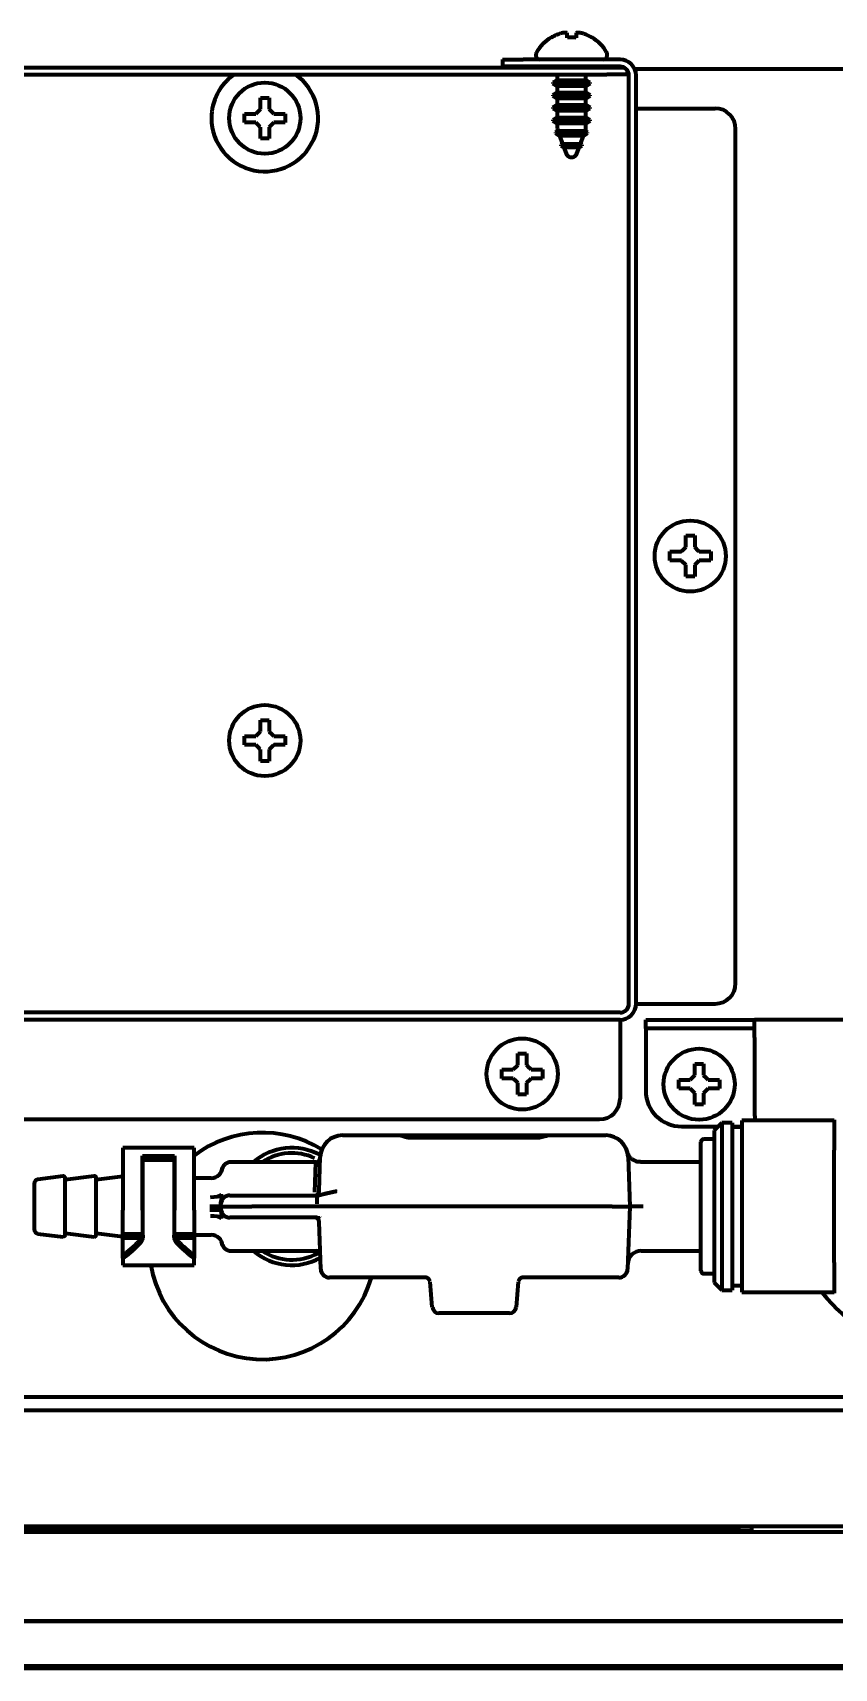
# Model space of a CAD drawing. Header units: inches. Extents: x -3022 to 7311, y 343 to 5680.
# Drawn here: x 2864.1 to 2954.2, y 4422.8 to 4606.8 of the extents above; entities that cross this region are included whole.
import ezdxf

# ---------------------------------------------------------------- set-up
doc = ezdxf.new("R2010")
doc.units = ezdxf.units.IN

msp = doc.modelspace()

# ---------------------------------------------------------------- linework, layer by layer
at = {"linetype": 'Continuous', "lineweight": 70}
for p, q in [((2922.37, 4606.19), (2922.37, 4606.23)), ((2926.97, 4606.23), (2926.97, 4606.19)), ((2920.67, 4604.35), (2920.67, 4604.15)), ((2928.67, 4604.15), (2928.67, 4604.35)), ((2822.72, 4602.85), (2928.62, 4602.85)), ((2916.92, 4603.75), (2919.22, 4603.75)), ((2916.92, 4603.75), (2916.92, 4602.95)), ((2919.22, 4602.95), (2916.92, 4602.95)), ((2930.12, 4603.75), (2919.22, 4603.75)), ((2930.12, 4602.95), (2919.22, 4602.95)), ((2923.07, 4602.95), (2923.07, 4602.85)), ((2926.27, 4602.85), (2926.27, 4602.95)), ((2928.62, 4602.85), (2930.55, 4602.85)), ((2930.92, 4602.55), (2930.92, 4602.05)), ((3169.34, 4602.65), (2931.79, 4602.65)), ((2822.72, 4602.05), (2928.62, 4602.05)), ((2923.07, 4601.44), (2922.57, 4601.15)), ((2922.57, 4601.15), (2924.67, 4601.15)), ((2922.57, 4601.15), (2922.57, 4601.05)), ((2926.77, 4601.05), (2922.57, 4601.05)), ((2922.57, 4601.05), (2923.07, 4600.76)), ((2923.07, 4602.05), (2923.07, 4601.44)), ((2923.07, 4601.44), (2924.67, 4601.44)), ((2926.27, 4600.76), (2923.07, 4600.76)), ((2923.07, 4600.76), (2923.07, 4600.04)), ((2924.67, 4601.44), (2926.27, 4601.44)), ((2924.67, 4601.15), (2926.77, 4601.15)), ((2926.27, 4601.44), (2926.27, 4602.05)), ((2926.77, 4601.15), (2926.27, 4601.44)), ((2926.27, 4600.76), (2926.77, 4601.05)), ((2926.27, 4600.04), (2926.27, 4600.76)), ((2926.77, 4601.05), (2926.77, 4601.15)), ((2930.92, 4602.05), (2928.62, 4602.05)), ((2931.12, 4497.55), (2931.12, 4601.95)), ((2931.92, 4497.55), (2931.92, 4601.95)), ((2923.07, 4600.04), (2922.57, 4599.75)), ((2922.57, 4599.75), (2924.67, 4599.75)), ((2922.57, 4599.75), (2922.57, 4599.65)), ((2926.77, 4599.65), (2922.57, 4599.65)), ((2922.57, 4599.65), (2923.07, 4599.36)), ((2923.07, 4600.04), (2924.67, 4600.04)), ((2923.07, 4599.36), (2923.07, 4598.64)), ((2926.27, 4599.36), (2923.07, 4599.36)), ((2924.67, 4600.04), (2926.27, 4600.04)), ((2924.67, 4599.75), (2926.77, 4599.75)), ((2926.77, 4599.75), (2926.27, 4600.04)), ((2926.27, 4599.36), (2926.77, 4599.65)), ((2926.27, 4598.64), (2926.27, 4599.36)), ((2926.77, 4599.65), (2926.77, 4599.75)), ((2887.87, 4597.15), (2887.87, 4597.65)), ((2887.87, 4596.65), (2887.87, 4597.15)), ((2892.47, 4597.65), (2892.47, 4597.15)), ((2892.47, 4597.15), (2892.47, 4596.65)), ((2923.07, 4598.64), (2922.57, 4598.35)), ((2922.57, 4598.35), (2924.67, 4598.35)), ((2922.57, 4598.35), (2922.57, 4598.25)), ((2922.57, 4598.25), (2923.07, 4597.96)), ((2926.77, 4598.25), (2922.57, 4598.25)), ((2923.07, 4597.24), (2922.57, 4596.95)), ((2922.57, 4596.95), (2924.67, 4596.95)), ((2922.57, 4596.95), (2922.57, 4596.85)), ((2923.07, 4598.64), (2924.67, 4598.64)), ((2926.27, 4597.96), (2923.07, 4597.96)), ((2923.07, 4597.96), (2923.07, 4597.24)), ((2923.07, 4597.24), (2924.67, 4597.24)), ((2924.67, 4598.64), (2926.27, 4598.64)), ((2924.67, 4598.35), (2926.77, 4598.35)), ((2924.67, 4597.24), (2926.27, 4597.24)), ((2924.67, 4596.95), (2926.77, 4596.95)), ((2926.77, 4598.35), (2926.27, 4598.64)), ((2926.27, 4597.96), (2926.77, 4598.25)), ((2926.27, 4597.24), (2926.27, 4597.96)), ((2926.77, 4596.95), (2926.27, 4597.24)), ((2926.77, 4598.25), (2926.77, 4598.35)), ((2926.77, 4596.85), (2926.77, 4596.95)), ((2931.92, 4598.25), (2932.92, 4598.25)), ((2932.92, 4598.25), (2940.82, 4598.25)), ((2926.77, 4596.85), (2922.57, 4596.85)), ((2922.57, 4596.85), (2923.07, 4596.56)), ((2923.14, 4595.71), (2922.86, 4595.55)), ((2922.86, 4595.55), (2924.67, 4595.55)), ((2922.86, 4595.55), (2922.86, 4595.45)), ((2926.47, 4595.45), (2922.86, 4595.45)), ((2922.86, 4595.45), (2923.33, 4595.18)), ((2926.27, 4596.56), (2923.07, 4596.56)), ((2923.07, 4596.56), (2923.07, 4596.03)), ((2923.11, 4595.77), (2923.14, 4595.71)), ((2923.14, 4595.71), (2926.2, 4595.71)), ((2923.33, 4595.18), (2923.66, 4594.26)), ((2926.01, 4595.18), (2923.33, 4595.18)), ((2924.67, 4595.55), (2926.47, 4595.55)), ((2925.67, 4594.26), (2926.01, 4595.18)), ((2926.01, 4595.18), (2926.47, 4595.45)), ((2926.2, 4595.71), (2926.22, 4595.77)), ((2926.47, 4595.55), (2926.2, 4595.71)), ((2926.27, 4596.56), (2926.77, 4596.85)), ((2926.27, 4596.03), (2926.27, 4596.56)), ((2926.47, 4595.45), (2926.47, 4595.55)), ((2943.12, 4499.85), (2943.12, 4595.95)), ((2923.66, 4594.26), (2923.47, 4594.15)), ((2923.47, 4594.15), (2923.47, 4594.05)), ((2923.47, 4594.15), (2925.86, 4594.15)), ((2925.86, 4594.05), (2923.47, 4594.05)), ((2923.47, 4594.05), (2923.81, 4593.85)), ((2923.66, 4594.26), (2925.67, 4594.26)), ((2923.81, 4593.85), (2924.06, 4593.18)), ((2925.52, 4593.85), (2923.81, 4593.85)), ((2925.28, 4593.18), (2925.52, 4593.85)), ((2925.52, 4593.85), (2925.86, 4594.05)), ((2925.86, 4594.15), (2925.67, 4594.26)), ((2925.86, 4594.05), (2925.86, 4594.15)), ((2935.72, 4547.9), (2935.72, 4548.4)), ((2935.72, 4547.4), (2935.72, 4547.9)), ((2940.32, 4548.4), (2940.32, 4547.9)), ((2940.32, 4547.9), (2940.32, 4547.4)), ((2887.87, 4527.15), (2887.87, 4527.65)), ((2887.87, 4526.65), (2887.87, 4527.15)), ((2892.47, 4527.65), (2892.47, 4527.15)), ((2892.47, 4527.15), (2892.47, 4526.65)), ((2930.12, 4496.55), (2822.72, 4496.55)), ((2931.92, 4497.55), (2932.92, 4497.55)), ((2932.92, 4497.55), (2940.82, 4497.55)), ((2930.12, 4495.75), (2822.72, 4495.75)), ((2930.12, 4495.75), (2930.12, 4494.75)), ((2930.12, 4494.75), (2930.12, 4486.85)), ((2933.02, 4495.75), (2945.02, 4495.75)), ((2933.02, 4494.75), (2933.02, 4495.75)), ((2933.02, 4494.75), (2933.02, 4493.75)), ((2945.02, 4494.75), (2933.02, 4494.75)), ((2945.02, 4495.75), (2945.25, 4495.75)), ((2945.02, 4494.75), (2945.25, 4494.75)), ((3020.59, 4495.75), (2945.25, 4495.75)), ((2945.25, 4493.75), (2945.25, 4495.75)), ((2933.02, 4493.75), (2933.02, 4487.75)), ((2945.25, 4493.75), (2945.25, 4485.75)), ((2916.82, 4489.65), (2916.82, 4490.15)), ((2916.82, 4489.15), (2916.82, 4489.65)), ((2921.42, 4490.15), (2921.42, 4489.65)), ((2921.42, 4489.65), (2921.42, 4489.15)), ((2936.72, 4488.5), (2936.72, 4489)), ((2936.72, 4488), (2936.72, 4488.5)), ((2941.32, 4489), (2941.32, 4488.5)), ((2941.32, 4488.5), (2941.32, 4488)), ((2825.02, 4484.55), (2927.82, 4484.55)), ((2937.02, 4483.75), (2941.17, 4483.75)), ((2941.57, 4484.15), (2940.72, 4483.3)), ((2940.72, 4483.3), (2940.72, 4474.75)), ((2942.72, 4484.15), (2941.57, 4484.15)), ((2941.57, 4484.15), (2941.57, 4474.75)), ((2942.72, 4484.15), (2942.72, 4474.75)), ((2942.72, 4483.75), (2943.82, 4483.75)), ((2943.82, 4483.65), (2942.72, 4483.65)), ((2943.82, 4484.4), (2943.82, 4474.75)), ((2954.22, 4484.4), (2943.82, 4484.4)), ((2954.22, 4484.5), (2954.22, 4481.07)), ((2882.22, 4481.35), (2874.22, 4481.35)), ((2874.22, 4481.35), (2874.22, 4474.34)), ((2882.22, 4474.34), (2882.22, 4481.35)), ((2898.91, 4482.75), (2905.15, 4482.75)), ((2905.15, 4482.75), (2906.54, 4482.75)), ((2906.54, 4482.75), (2920.9, 4482.75)), ((2920.87, 4482.46), (2906.56, 4482.46)), ((2920.9, 4482.75), (2922.29, 4482.75)), ((2922.29, 4482.75), (2928.52, 4482.75)), ((2939.22, 4467.5), (2939.22, 4482)), ((2940.72, 4482.3), (2939.52, 4482.3)), ((2954.22, 4478.18), (2954.22, 4481.07)), ((2876.42, 4474.34), (2876.42, 4480.46)), ((2876.42, 4480.46), (2880.02, 4480.46)), ((2876.47, 4479.94), (2876.42, 4479.94)), ((2876.47, 4480.31), (2879.97, 4480.31)), ((2876.47, 4480.01), (2876.47, 4480.31)), ((2876.47, 4477.59), (2876.47, 4480.01)), ((2876.47, 4480.01), (2879.97, 4480.01)), ((2879.97, 4480.31), (2879.97, 4480.01)), ((2879.97, 4480.01), (2879.97, 4477.59)), ((2880.02, 4479.94), (2879.97, 4479.94)), ((2880.02, 4480.46), (2880.02, 4474.34)), ((2893.22, 4479.75), (2886.21, 4479.75)), ((2895.91, 4479.75), (2893.22, 4479.75)), ((2895.78, 4476.34), (2895.91, 4479.75)), ((2896.28, 4476.48), (2896.41, 4480.34)), ((2931.02, 4480.34), (2931.22, 4474.75)), ((2939.22, 4479.75), (2932.42, 4479.75)), ((2867.49, 4478.15), (2864.66, 4477.8)), ((2870.99, 4478.15), (2867.72, 4477.75)), ((2867.72, 4471.55), (2867.72, 4477.95)), ((2874.22, 4478.11), (2871.22, 4477.75)), ((2871.22, 4471.55), (2871.22, 4477.95)), ((2876.47, 4477.96), (2876.42, 4477.95)), ((2876.47, 4476.85), (2876.47, 4477.59)), ((2880.02, 4477.97), (2879.97, 4477.96)), ((2879.97, 4477.59), (2879.97, 4476.85)), ((2884.15, 4477.95), (2882.22, 4477.95)), ((2954.22, 4471.32), (2954.22, 4478.18)), ((2864.22, 4477.31), (2864.22, 4472.19)), ((2876.47, 4471.53), (2876.47, 4476.85)), ((2879.97, 4476.85), (2879.97, 4471.53)), ((2888.73, 4476), (2896.01, 4476)), ((2874.22, 4473.65), (2874.22, 4474.34)), ((2876.42, 4474.34), (2876.42, 4473.65)), ((2880.02, 4473.65), (2880.02, 4474.34)), ((2882.22, 4474.34), (2882.22, 4473.65)), ((2885.22, 4474.75), (2885.23, 4475.03)), ((2885.22, 4474.75), (2888.72, 4474.75)), ((2885.23, 4474.46), (2885.22, 4474.75)), ((2885.23, 4475.03), (2885.24, 4475.26)), ((2885.24, 4474.26), (2885.24, 4474.26)), ((2929.22, 4474.75), (2888.72, 4474.75)), ((2929.22, 4474.75), (2931.22, 4474.75)), ((2931.22, 4474.75), (2930.97, 4467.71)), ((2940.72, 4474.75), (2940.72, 4466.2)), ((2941.57, 4474.75), (2941.57, 4465.35)), ((2942.72, 4474.75), (2942.72, 4465.35)), ((2943.82, 4474.75), (2943.82, 4465.1)), ((2874.22, 4471.67), (2874.22, 4473.65)), ((2876.42, 4473.65), (2876.42, 4471.67)), ((2880.02, 4471.67), (2880.02, 4473.65)), ((2882.22, 4473.65), (2882.22, 4471.67)), ((2896.01, 4473.5), (2888.73, 4473.5)), ((2896.46, 4467.71), (2896.28, 4473.02)), ((2864.66, 4471.69), (2867.49, 4471.35)), ((2867.72, 4471.75), (2870.99, 4471.35)), ((2871.22, 4471.75), (2874.22, 4471.38)), ((2874.22, 4471.67), (2876.42, 4471.67)), ((2874.22, 4471.24), (2874.22, 4471.67)), ((2874.22, 4471.24), (2876.42, 4471.24)), ((2874.22, 4469.31), (2874.22, 4471.24)), ((2876.42, 4471.67), (2876.42, 4471.24)), ((2876.42, 4471.54), (2876.42, 4471.54)), ((2880.01, 4471.53), (2880.02, 4471.53)), ((2880.02, 4471.24), (2880.02, 4471.67)), ((2880.02, 4471.67), (2882.22, 4471.67)), ((2880.02, 4471.24), (2882.22, 4471.24)), ((2882.22, 4471.67), (2882.22, 4471.24)), ((2882.22, 4471.55), (2884.15, 4471.55)), ((2882.22, 4471.24), (2882.22, 4469.31)), ((2954.22, 4468.43), (2954.22, 4471.32)), ((2874.22, 4468.92), (2874.22, 4469.31)), ((2874.22, 4468.92), (2874.22, 4468.15)), ((2882.22, 4469.31), (2882.22, 4468.92)), ((2882.22, 4468.15), (2882.22, 4468.92)), ((2886.21, 4469.75), (2893.22, 4469.75)), ((2893.22, 4469.75), (2895.91, 4469.75)), ((2932.49, 4469.75), (2939.22, 4469.75)), ((2954.22, 4468.43), (2954.22, 4465)), ((2874.22, 4468.15), (2882.22, 4468.15)), ((2898.46, 4466.75), (2897.46, 4466.75)), ((2908.37, 4466.75), (2898.46, 4466.75)), ((2928.97, 4466.75), (2919.07, 4466.75)), ((2929.97, 4466.75), (2928.97, 4466.75)), ((2939.52, 4467.2), (2940.72, 4467.2)), ((2909.01, 4463.43), (2908.76, 4466.29)), ((2918.68, 4466.29), (2918.43, 4463.43)), ((2940.72, 4466.2), (2941.57, 4465.35)), ((2941.57, 4465.35), (2942.72, 4465.35)), ((2942.72, 4465.85), (2943.82, 4465.85)), ((2943.82, 4465.1), (2954.22, 4465.1)), ((2917.68, 4462.75), (2909.76, 4462.75)), ((3035.67, 4451.8), (2814.72, 4451.8)), ((3035.53, 4453.3), (2814.75, 4453.3)), ((2814.6, 4438.8), (3039.82, 4438.8)), ((2943.5, 4438.3), (2943.5, 4438.8)), ((2944.92, 4438.8), (2944.92, 4438.3)), ((2942.5, 4438.3), (2814.58, 4438.3)), ((3039.82, 4438.1), (2814.59, 4438.1)), ((2934.92, 4438.3), (2934.92, 4438.1)), ((2943.5, 4438.3), (2942.5, 4438.3)), ((2943.5, 4438.3), (2944.92, 4438.3)), ((3039.82, 4428.1), (2814.41, 4428.1)), ((3039.82, 4428.08), (2814.41, 4428.08)), ((2814.31, 4422.81), (3039.83, 4422.81)), ((2814.33, 4423.07), (3039.83, 4423.07))]:
    msp.add_line(p, q, dxfattribs=at)
for centre in [(2890.17, 4597.15), (2938.02, 4547.9), (2890.17, 4527.15), (2919.12, 4489.65), (2939.02, 4488.5)]:
    msp.add_circle(centre, 4, dxfattribs=at)
for centre, radius, start, end in [((2924.87, 4602.13), 4.8, 121.3727, 149.6988), ((2924.47, 4602.13), 4.8, 30.3012, 58.6273), ((2921.07, 4604.35), 0.4, 149.6988, 180), ((2928.27, 4604.35), 0.4, 0, 30.3012), ((2921.07, 4604.15), 0.4, 180, 270), ((2928.27, 4604.15), 0.4, 270, 0), ((2930.12, 4601.95), 1.8, 0, 90), ((2930.12, 4601.95), 1, 0, 90), ((2890.17, 4597.15), 6, 125.2463, 180), ((2890.17, 4597.15), 6, 180, 54.7481), ((2940.82, 4595.95), 2.3, 0, 90), ((2923.82, 4596.03), 0.75, 180, 200), ((2925.52, 4596.03), 0.75, 340, 0), ((2924.67, 4593.4), 0.65, 200, 340), ((2940.82, 4499.85), 2.3, 270, 0), ((2930.12, 4497.55), 1.8, 270, 0), ((2930.12, 4497.55), 1, 270, 0), ((2927.82, 4486.85), 2.3, 270, 0), ((2937.02, 4487.75), 4, 180, 270), ((2977.25, 4485.75), 32, 180, 182.4187), ((2889.92, 4470.3), 12.75, 58.4719, 127.1531), ((2893.22, 4474.75), 6.6, 62.0357, 130.7514), ((2898.91, 4480.25), 2.5, 90, 178), ((2928.52, 4480.25), 2.5, 2, 90), ((2939.52, 4482), 0.3, 90, 180), ((2893.22, 4474.75), 6, 64.8281, 123.5531), ((2895.91, 4480.25), 0.5, 269.1135, 358), ((2864.72, 4477.31), 0.5, 96.9365, 180), ((2867.52, 4477.95), 0.2, 0, 96.9365), ((2871.02, 4477.95), 0.2, 0, 96.9365), ((2886.23, 4475), 1, 90, 178), ((2895.78, 4476.5), 0.5, 270, 358), ((2886.23, 4474.5), 1, 182.0002, 270), ((2864.72, 4472.19), 0.5, 180, 263.0635), ((2895.78, 4473), 0.5, 2, 90), ((2867.52, 4471.55), 0.2, 263.0635, 0), ((2871.02, 4471.55), 0.2, 263.0635, 0), ((2893.22, 4474.75), 6.6, 229.2478, 299.0141), ((2893.22, 4474.75), 6, 236.4469, 298.4906), ((2895.91, 4469.25), 0.5, 2, 91.8742), ((2932.49, 4468.25), 1.5, 89.4269, 178), ((2889.92, 4470.3), 12.75, 189.7031, 343.8281), ((2897.46, 4467.75), 1, 182, 270), ((2908.26, 4466.25), 0.5, 5, 90), ((2919.18, 4466.25), 0.5, 90, 175), ((2929.97, 4467.75), 1, 270, 358), ((2939.52, 4467.5), 0.3, 180, 270), ((2977.25, 4485.75), 32, 220.1892, 270), ((2909.76, 4463.5), 0.75, 185, 270), ((2917.68, 4463.5), 0.75, 270, 355), ((2937.32, 4437.9), 0.4, 90, 149.9991), ((2944.52, 4437.9), 0.4, 30.0009, 90)]:
    msp.add_arc(centre, radius, start, end, dxfattribs=at)
for centre, major_axis, ratio, start_param, end_param in [((2884.15, 4479.2), (-1.25, 0.04), 1, 1.602904, 3.141573), ((2884.06, 4476.23), (-1.25, 0.04), 0.333532, 1.581322, 2.950519), ((2883.99, 4474.19), (1.25, 0.04), 0.125618, 0, 1.566409), ((2884.06, 4473.26), (1.25, 0.04), 0.333515, 0.191083, 1.56029), ((2876.47, 4474.75), (-4.14, -5.87), 0.300114, 0.644964, 1.079556), ((2876.47, 4474.75), (-4.55, -6.46), 0.300114, 0.696701, 1.087666), ((2879.97, 4474.75), (4.14, -5.87), 0.300114, 5.203629, 5.638222), ((2879.97, 4474.75), (4.55, -6.46), 0.300114, 5.195519, 5.586485), ((2884.15, 4470.3), (-1.25, -0.04), 1, 3.141612, 4.681404)]:
    msp.add_ellipse(centre, major_axis=major_axis, ratio=ratio, start_param=start_param, end_param=end_param, dxfattribs=at)
for points, degree in [([(2923.67, 4606.74), (2923.61, 4606.73), (2923.51, 4606.7), (2923.34, 4606.65), (2923.19, 4606.59), (2923.03, 4606.53), (2922.88, 4606.47), (2922.72, 4606.39), (2922.56, 4606.3), (2922.43, 4606.23), (2922.37, 4606.19)], 3), ([(2924.17, 4606.74), (2924.14, 4606.75), (2924.09, 4606.75), (2924.02, 4606.76), (2923.95, 4606.76), (2923.88, 4606.76), (2923.81, 4606.76), (2923.74, 4606.75), (2923.69, 4606.75), (2923.67, 4606.74)], 3), ([(2925.17, 4606.19), (2925, 4606.22), (2924.67, 4606.24), (2924.33, 4606.22), (2924.17, 4606.19)], 3), ([(2925.67, 4606.74), (2925.64, 4606.75), (2925.6, 4606.75), (2925.53, 4606.76), (2925.45, 4606.76), (2925.38, 4606.76), (2925.31, 4606.76), (2925.24, 4606.75), (2925.19, 4606.75), (2925.17, 4606.74)], 3), ([(2925.17, 4606.74), (2925.17, 4606.73), (2925.17, 4606.7), (2925.17, 4606.65), (2925.17, 4606.59), (2925.17, 4606.53), (2925.17, 4606.47), (2925.17, 4606.39), (2925.17, 4606.3), (2925.17, 4606.23), (2925.17, 4606.19)], 3), ([(2889.67, 4598.15), (2889.67, 4598.2), (2889.67, 4598.31), (2889.67, 4598.47), (2889.67, 4598.63), (2889.67, 4598.79), (2889.67, 4598.94), (2889.67, 4599.09), (2889.67, 4599.26), (2889.67, 4599.38), (2889.67, 4599.45)], 3), ([(2889.67, 4599.45), (2889.83, 4599.45), (2890.17, 4599.45), (2890.5, 4599.45), (2890.67, 4599.45)], 3), ([(2889.17, 4597.65), (2889.19, 4597.67), (2889.24, 4597.72), (2889.31, 4597.79), (2889.38, 4597.86), (2889.45, 4597.93), (2889.52, 4598), (2889.6, 4598.08), (2889.64, 4598.12), (2889.67, 4598.15)], 3), ([(2890.67, 4598.15), (2890.69, 4598.12), (2890.75, 4598.07), (2890.82, 4598), (2890.89, 4597.93), (2890.96, 4597.86), (2891.03, 4597.79), (2891.1, 4597.72), (2891.14, 4597.67), (2891.17, 4597.65)], 3), ([(2891.17, 4597.65), (2891.22, 4597.65), (2891.33, 4597.65), (2891.49, 4597.65), (2891.65, 4597.65), (2891.81, 4597.65), (2891.96, 4597.65), (2892.11, 4597.65), (2892.28, 4597.65), (2892.4, 4597.65), (2892.47, 4597.65)], 3), ([(2889.17, 4596.65), (2889.11, 4596.65), (2889.01, 4596.65), (2888.84, 4596.65), (2888.69, 4596.65), (2888.53, 4596.65), (2888.38, 4596.65), (2888.22, 4596.65), (2888.06, 4596.65), (2887.93, 4596.65), (2887.87, 4596.65)], 3), ([(2889.67, 4596.15), (2889.64, 4596.17), (2889.59, 4596.23), (2889.52, 4596.3), (2889.45, 4596.37), (2889.38, 4596.44), (2889.31, 4596.51), (2889.24, 4596.58), (2889.19, 4596.63), (2889.17, 4596.65)], 3), ([(2891.17, 4596.65), (2891.14, 4596.62), (2891.1, 4596.58), (2891.03, 4596.51), (2890.95, 4596.43), (2890.88, 4596.36), (2890.81, 4596.29), (2890.74, 4596.22), (2890.69, 4596.17), (2890.67, 4596.15)], 3), ([(2890.67, 4596.15), (2890.67, 4596.09), (2890.67, 4595.99), (2890.67, 4595.82), (2890.67, 4595.67), (2890.67, 4595.51), (2890.67, 4595.36), (2890.67, 4595.2), (2890.67, 4595.04), (2890.67, 4594.91), (2890.67, 4594.85)], 3), ([(2890.67, 4594.85), (2890.5, 4594.85), (2890.17, 4594.85), (2889.83, 4594.85), (2889.67, 4594.85)], 3), ([(2937.52, 4548.9), (2937.52, 4548.95), (2937.52, 4549.06), (2937.52, 4549.22), (2937.52, 4549.38), (2937.52, 4549.54), (2937.52, 4549.69), (2937.52, 4549.84), (2937.52, 4550.01), (2937.52, 4550.13), (2937.52, 4550.2)], 3), ([(2937.52, 4550.2), (2937.68, 4550.2), (2938.02, 4550.2), (2938.35, 4550.2), (2938.52, 4550.2)], 3), ([(2937.02, 4547.4), (2936.96, 4547.4), (2936.86, 4547.4), (2936.69, 4547.4), (2936.54, 4547.4), (2936.38, 4547.4), (2936.23, 4547.4), (2936.07, 4547.4), (2935.91, 4547.4), (2935.78, 4547.4), (2935.72, 4547.4)], 3), ([(2937.02, 4548.4), (2937.04, 4548.42), (2937.09, 4548.47), (2937.16, 4548.54), (2937.23, 4548.61), (2937.3, 4548.68), (2937.37, 4548.75), (2937.45, 4548.83), (2937.49, 4548.87), (2937.52, 4548.9)], 3), ([(2937.52, 4546.9), (2937.49, 4546.92), (2937.44, 4546.98), (2937.37, 4547.05), (2937.3, 4547.12), (2937.23, 4547.19), (2937.16, 4547.26), (2937.09, 4547.33), (2937.04, 4547.38), (2937.02, 4547.4)], 3), ([(2938.52, 4548.9), (2938.54, 4548.87), (2938.6, 4548.82), (2938.67, 4548.75), (2938.74, 4548.68), (2938.81, 4548.61), (2938.88, 4548.54), (2938.95, 4548.47), (2938.99, 4548.42), (2939.02, 4548.4)], 3), ([(2939.02, 4547.4), (2938.99, 4547.37), (2938.95, 4547.33), (2938.88, 4547.26), (2938.8, 4547.18), (2938.73, 4547.11), (2938.66, 4547.04), (2938.59, 4546.97), (2938.54, 4546.92), (2938.52, 4546.9)], 3), ([(2939.02, 4548.4), (2939.07, 4548.4), (2939.18, 4548.4), (2939.34, 4548.4), (2939.5, 4548.4), (2939.66, 4548.4), (2939.81, 4548.4), (2939.96, 4548.4), (2940.13, 4548.4), (2940.25, 4548.4), (2940.32, 4548.4)], 3), ([(2938.52, 4545.6), (2938.35, 4545.6), (2938.02, 4545.6), (2937.68, 4545.6), (2937.52, 4545.6)], 3), ([(2938.52, 4546.9), (2938.52, 4546.84), (2938.52, 4546.74), (2938.52, 4546.57), (2938.52, 4546.42), (2938.52, 4546.26), (2938.52, 4546.11), (2938.52, 4545.95), (2938.52, 4545.79), (2938.52, 4545.66), (2938.52, 4545.6)], 3), ([(2889.67, 4528.15), (2889.67, 4528.2), (2889.67, 4528.31), (2889.67, 4528.47), (2889.67, 4528.63), (2889.67, 4528.79), (2889.67, 4528.94), (2889.67, 4529.09), (2889.67, 4529.26), (2889.67, 4529.38), (2889.67, 4529.45)], 3), ([(2889.67, 4529.45), (2889.83, 4529.45), (2890.17, 4529.45), (2890.5, 4529.45), (2890.67, 4529.45)], 3), ([(2889.17, 4527.65), (2889.19, 4527.67), (2889.24, 4527.72), (2889.31, 4527.79), (2889.38, 4527.86), (2889.45, 4527.93), (2889.52, 4528), (2889.6, 4528.08), (2889.64, 4528.12), (2889.67, 4528.15)], 3), ([(2890.67, 4528.15), (2890.69, 4528.12), (2890.75, 4528.07), (2890.82, 4528), (2890.89, 4527.93), (2890.96, 4527.86), (2891.03, 4527.79), (2891.1, 4527.72), (2891.14, 4527.67), (2891.17, 4527.65)], 3), ([(2891.17, 4527.65), (2891.22, 4527.65), (2891.33, 4527.65), (2891.49, 4527.65), (2891.65, 4527.65), (2891.81, 4527.65), (2891.96, 4527.65), (2892.11, 4527.65), (2892.28, 4527.65), (2892.4, 4527.65), (2892.47, 4527.65)], 3), ([(2889.17, 4526.65), (2889.11, 4526.65), (2889.01, 4526.65), (2888.84, 4526.65), (2888.69, 4526.65), (2888.53, 4526.65), (2888.38, 4526.65), (2888.22, 4526.65), (2888.06, 4526.65), (2887.93, 4526.65), (2887.87, 4526.65)], 3), ([(2889.67, 4526.15), (2889.64, 4526.17), (2889.59, 4526.23), (2889.52, 4526.3), (2889.45, 4526.37), (2889.38, 4526.44), (2889.31, 4526.51), (2889.24, 4526.58), (2889.19, 4526.63), (2889.17, 4526.65)], 3), ([(2891.17, 4526.65), (2891.14, 4526.62), (2891.1, 4526.58), (2891.03, 4526.51), (2890.95, 4526.43), (2890.88, 4526.36), (2890.81, 4526.29), (2890.74, 4526.22), (2890.69, 4526.17), (2890.67, 4526.15)], 3), ([(2890.67, 4526.15), (2890.67, 4526.09), (2890.67, 4525.99), (2890.67, 4525.82), (2890.67, 4525.67), (2890.67, 4525.51), (2890.67, 4525.36), (2890.67, 4525.2), (2890.67, 4525.04), (2890.67, 4524.91), (2890.67, 4524.85)], 3), ([(2890.67, 4524.85), (2890.5, 4524.85), (2890.17, 4524.85), (2889.83, 4524.85), (2889.67, 4524.85)], 3), ([(2918.12, 4490.15), (2918.14, 4490.17), (2918.19, 4490.22), (2918.26, 4490.29), (2918.33, 4490.36), (2918.4, 4490.43), (2918.47, 4490.5), (2918.55, 4490.58), (2918.59, 4490.62), (2918.62, 4490.65)], 3), ([(2918.62, 4490.65), (2918.62, 4490.7), (2918.62, 4490.81), (2918.62, 4490.97), (2918.62, 4491.13), (2918.62, 4491.29), (2918.62, 4491.44), (2918.62, 4491.59), (2918.62, 4491.76), (2918.62, 4491.88), (2918.62, 4491.95)], 3), ([(2918.62, 4491.95), (2918.78, 4491.95), (2919.12, 4491.95), (2919.45, 4491.95), (2919.62, 4491.95)], 3), ([(2919.62, 4490.65), (2919.64, 4490.62), (2919.7, 4490.57), (2919.77, 4490.5), (2919.84, 4490.43), (2919.91, 4490.36), (2919.98, 4490.29), (2920.05, 4490.22), (2920.09, 4490.17), (2920.12, 4490.15)], 3), ([(2938.52, 4489.5), (2938.52, 4489.55), (2938.52, 4489.66), (2938.52, 4489.82), (2938.52, 4489.98), (2938.52, 4490.14), (2938.52, 4490.29), (2938.52, 4490.44), (2938.52, 4490.61), (2938.52, 4490.73), (2938.52, 4490.8)], 3), ([(2938.52, 4490.8), (2938.68, 4490.8), (2939.02, 4490.8), (2939.35, 4490.8), (2939.52, 4490.8)], 3), ([(2918.12, 4489.15), (2918.06, 4489.15), (2917.96, 4489.15), (2917.79, 4489.15), (2917.64, 4489.15), (2917.48, 4489.15), (2917.33, 4489.15), (2917.17, 4489.15), (2917.01, 4489.15), (2916.88, 4489.15), (2916.82, 4489.15)], 3), ([(2918.62, 4488.65), (2918.59, 4488.67), (2918.54, 4488.73), (2918.47, 4488.8), (2918.4, 4488.87), (2918.33, 4488.94), (2918.26, 4489.01), (2918.19, 4489.08), (2918.14, 4489.13), (2918.12, 4489.15)], 3), ([(2920.12, 4489.15), (2920.09, 4489.12), (2920.05, 4489.08), (2919.98, 4489.01), (2919.9, 4488.93), (2919.83, 4488.86), (2919.76, 4488.79), (2919.69, 4488.72), (2919.64, 4488.67), (2919.62, 4488.65)], 3), ([(2919.62, 4488.65), (2919.62, 4488.59), (2919.62, 4488.49), (2919.62, 4488.32), (2919.62, 4488.17), (2919.62, 4488.01), (2919.62, 4487.86), (2919.62, 4487.7), (2919.62, 4487.54), (2919.62, 4487.41), (2919.62, 4487.35)], 3), ([(2920.12, 4490.15), (2920.17, 4490.15), (2920.28, 4490.15), (2920.44, 4490.15), (2920.6, 4490.15), (2920.76, 4490.15), (2920.91, 4490.15), (2921.06, 4490.15), (2921.23, 4490.15), (2921.35, 4490.15), (2921.42, 4490.15)], 3), ([(2938.02, 4489), (2938.04, 4489.02), (2938.09, 4489.07), (2938.16, 4489.14), (2938.23, 4489.21), (2938.3, 4489.28), (2938.37, 4489.35), (2938.45, 4489.43), (2938.49, 4489.47), (2938.52, 4489.5)], 3), ([(2939.52, 4489.5), (2939.54, 4489.47), (2939.6, 4489.42), (2939.67, 4489.35), (2939.74, 4489.28), (2939.81, 4489.21), (2939.88, 4489.14), (2939.95, 4489.07), (2939.99, 4489.02), (2940.02, 4489)], 3), ([(2940.02, 4489), (2940.07, 4489), (2940.18, 4489), (2940.34, 4489), (2940.5, 4489), (2940.66, 4489), (2940.81, 4489), (2940.96, 4489), (2941.13, 4489), (2941.25, 4489), (2941.32, 4489)], 3), ([(2919.62, 4487.35), (2919.45, 4487.35), (2919.12, 4487.35), (2918.78, 4487.35), (2918.62, 4487.35)], 3), ([(2938.02, 4488), (2937.96, 4488), (2937.86, 4488), (2937.69, 4488), (2937.54, 4488), (2937.38, 4488), (2937.23, 4488), (2937.07, 4488), (2936.91, 4488), (2936.78, 4488), (2936.72, 4488)], 3), ([(2938.52, 4487.5), (2938.49, 4487.52), (2938.44, 4487.58), (2938.37, 4487.65), (2938.3, 4487.72), (2938.23, 4487.79), (2938.16, 4487.86), (2938.09, 4487.93), (2938.04, 4487.98), (2938.02, 4488)], 3), ([(2940.02, 4488), (2939.99, 4487.97), (2939.95, 4487.93), (2939.88, 4487.86), (2939.8, 4487.78), (2939.73, 4487.71), (2939.66, 4487.64), (2939.59, 4487.57), (2939.54, 4487.52), (2939.52, 4487.5)], 3), ([(2939.52, 4487.5), (2939.52, 4487.44), (2939.52, 4487.34), (2939.52, 4487.17), (2939.52, 4487.02), (2939.52, 4486.86), (2939.52, 4486.71), (2939.52, 4486.55), (2939.52, 4486.39), (2939.52, 4486.26), (2939.52, 4486.2)], 3), ([(2939.52, 4486.2), (2939.35, 4486.2), (2939.02, 4486.2), (2938.68, 4486.2), (2938.52, 4486.2)], 3), ([(2886.38, 4479.75), (2885.57, 4479.7), (2885.38, 4478.94)], 2), ([(2896.39, 4476.05), (2896, 4475.98)], 1), ([(2896, 4473.51), (2896.4, 4473.45)], 1), ([(2876.35, 4470.96), (2876.32, 4470.89), (2876.24, 4470.74), (2876.13, 4470.6), (2876.07, 4470.54)], 3), ([(2876.47, 4471.53), (2876.47, 4471.46), (2876.46, 4471.33), (2876.42, 4471.14), (2876.38, 4471.02), (2876.35, 4470.96)], 3), ([(2880.08, 4470.96), (2880.06, 4471.02), (2880.01, 4471.14), (2879.98, 4471.33), (2879.97, 4471.46), (2879.97, 4471.53)], 3), ([(2880.37, 4470.54), (2880.31, 4470.6), (2880.2, 4470.74), (2880.12, 4470.89), (2880.08, 4470.96)], 3), ([(2885.38, 4470.56), (2885.6, 4469.77), (2886.38, 4469.75)], 2)]:
    msp.add_open_spline(points, degree=degree, dxfattribs=at)
for points, knots in [([(2924.17, 4606.19), (2924.17, 4606.32), (2924.17, 4606.43), (2924.17, 4606.56), (2924.17, 4606.61), (2924.17, 4606.68), (2924.17, 4606.71), (2924.17, 4606.74)], [0, 0, 0, 0, 0.5, 0.5, 0.75, 0.75, 1, 1, 1, 1]), ([(2926.97, 4606.19), (2926.77, 4606.32), (2926.56, 4606.43), (2926.23, 4606.56), (2926.12, 4606.61), (2925.9, 4606.68), (2925.78, 4606.71), (2925.67, 4606.74)], [0, 0, 0, 0, 0.5, 0.5, 0.75, 0.75, 1, 1, 1, 1]), ([(2890.67, 4599.45), (2890.67, 4599.25), (2890.67, 4599.04), (2890.67, 4598.71), (2890.67, 4598.6), (2890.67, 4598.38), (2890.67, 4598.26), (2890.67, 4598.15)], [0, 0, 0, 0, 0.5, 0.5, 0.75, 0.75, 1, 1, 1, 1]), ([(2887.87, 4597.65), (2888.07, 4597.65), (2888.28, 4597.65), (2888.61, 4597.65), (2888.72, 4597.65), (2888.94, 4597.65), (2889.05, 4597.65), (2889.17, 4597.65)], [0, 0, 0, 0, 0.5, 0.5, 0.75, 0.75, 1, 1, 1, 1]), ([(2889.67, 4594.85), (2889.67, 4595.05), (2889.67, 4595.26), (2889.67, 4595.59), (2889.67, 4595.7), (2889.67, 4595.92), (2889.67, 4596.03), (2889.67, 4596.15)], [0, 0, 0, 0, 0.5, 0.5, 0.75, 0.75, 1, 1, 1, 1]), ([(2892.47, 4596.65), (2892.27, 4596.65), (2892.06, 4596.65), (2891.73, 4596.65), (2891.62, 4596.65), (2891.4, 4596.65), (2891.28, 4596.65), (2891.17, 4596.65)], [0, 0, 0, 0, 0.5, 0.5, 0.75, 0.75, 1, 1, 1, 1]), ([(2938.52, 4550.2), (2938.52, 4550), (2938.52, 4549.79), (2938.52, 4549.46), (2938.52, 4549.35), (2938.52, 4549.13), (2938.52, 4549.01), (2938.52, 4548.9)], [0, 0, 0, 0, 0.5, 0.5, 0.75, 0.75, 1, 1, 1, 1]), ([(2935.72, 4548.4), (2935.92, 4548.4), (2936.13, 4548.4), (2936.46, 4548.4), (2936.57, 4548.4), (2936.79, 4548.4), (2936.9, 4548.4), (2937.02, 4548.4)], [0, 0, 0, 0, 0.5, 0.5, 0.75, 0.75, 1, 1, 1, 1]), ([(2940.32, 4547.4), (2940.12, 4547.4), (2939.91, 4547.4), (2939.58, 4547.4), (2939.47, 4547.4), (2939.25, 4547.4), (2939.13, 4547.4), (2939.02, 4547.4)], [0, 0, 0, 0, 0.5, 0.5, 0.75, 0.75, 1, 1, 1, 1]), ([(2937.52, 4545.6), (2937.52, 4545.8), (2937.52, 4546.01), (2937.52, 4546.34), (2937.52, 4546.45), (2937.52, 4546.67), (2937.52, 4546.78), (2937.52, 4546.9)], [0, 0, 0, 0, 0.5, 0.5, 0.75, 0.75, 1, 1, 1, 1]), ([(2890.67, 4529.45), (2890.67, 4529.25), (2890.67, 4529.04), (2890.67, 4528.71), (2890.67, 4528.6), (2890.67, 4528.38), (2890.67, 4528.26), (2890.67, 4528.15)], [0, 0, 0, 0, 0.5, 0.5, 0.75, 0.75, 1, 1, 1, 1]), ([(2887.87, 4527.65), (2888.07, 4527.65), (2888.28, 4527.65), (2888.61, 4527.65), (2888.72, 4527.65), (2888.94, 4527.65), (2889.05, 4527.65), (2889.17, 4527.65)], [0, 0, 0, 0, 0.5, 0.5, 0.75, 0.75, 1, 1, 1, 1]), ([(2889.67, 4524.85), (2889.67, 4525.05), (2889.67, 4525.26), (2889.67, 4525.59), (2889.67, 4525.7), (2889.67, 4525.92), (2889.67, 4526.03), (2889.67, 4526.15)], [0, 0, 0, 0, 0.5, 0.5, 0.75, 0.75, 1, 1, 1, 1]), ([(2892.47, 4526.65), (2892.27, 4526.65), (2892.06, 4526.65), (2891.73, 4526.65), (2891.62, 4526.65), (2891.4, 4526.65), (2891.28, 4526.65), (2891.17, 4526.65)], [0, 0, 0, 0, 0.5, 0.5, 0.75, 0.75, 1, 1, 1, 1]), ([(2919.62, 4491.95), (2919.62, 4491.75), (2919.62, 4491.54), (2919.62, 4491.21), (2919.62, 4491.1), (2919.62, 4490.88), (2919.62, 4490.76), (2919.62, 4490.65)], [0, 0, 0, 0, 0.5, 0.5, 0.75, 0.75, 1, 1, 1, 1]), ([(2939.52, 4490.8), (2939.52, 4490.6), (2939.52, 4490.39), (2939.52, 4490.06), (2939.52, 4489.95), (2939.52, 4489.73), (2939.52, 4489.61), (2939.52, 4489.5)], [0, 0, 0, 0, 0.5, 0.5, 0.75, 0.75, 1, 1, 1, 1]), ([(2916.82, 4490.15), (2917.02, 4490.15), (2917.23, 4490.15), (2917.56, 4490.15), (2917.67, 4490.15), (2917.89, 4490.15), (2918, 4490.15), (2918.12, 4490.15)], [0, 0, 0, 0, 0.5, 0.5, 0.75, 0.75, 1, 1, 1, 1]), ([(2918.62, 4487.35), (2918.62, 4487.55), (2918.62, 4487.76), (2918.62, 4488.09), (2918.62, 4488.2), (2918.62, 4488.42), (2918.62, 4488.53), (2918.62, 4488.65)], [0, 0, 0, 0, 0.5, 0.5, 0.75, 0.75, 1, 1, 1, 1]), ([(2921.42, 4489.15), (2921.22, 4489.15), (2921.01, 4489.15), (2920.68, 4489.15), (2920.57, 4489.15), (2920.35, 4489.15), (2920.23, 4489.15), (2920.12, 4489.15)], [0, 0, 0, 0, 0.5, 0.5, 0.75, 0.75, 1, 1, 1, 1]), ([(2936.72, 4489), (2936.92, 4489), (2937.13, 4489), (2937.46, 4489), (2937.57, 4489), (2937.79, 4489), (2937.9, 4489), (2938.02, 4489)], [0, 0, 0, 0, 0.5, 0.5, 0.75, 0.75, 1, 1, 1, 1]), ([(2938.52, 4486.2), (2938.52, 4486.4), (2938.52, 4486.61), (2938.52, 4486.94), (2938.52, 4487.05), (2938.52, 4487.27), (2938.52, 4487.38), (2938.52, 4487.5)], [0, 0, 0, 0, 0.5, 0.5, 0.75, 0.75, 1, 1, 1, 1]), ([(2941.32, 4488), (2941.12, 4488), (2940.91, 4488), (2940.58, 4488), (2940.47, 4488), (2940.25, 4488), (2940.13, 4488), (2940.02, 4488)], [0, 0, 0, 0, 0.5, 0.5, 0.75, 0.75, 1, 1, 1, 1]), ([(2906.56, 4482.46), (2906.55, 4482.46), (2906.46, 4482.45), (2906.26, 4482.48), (2905.91, 4482.57), (2905.57, 4482.67), (2905.31, 4482.76), (2905.14, 4482.74), (2905.12, 4482.74)], [0, 0, 0, 0, 0.01627, 0.157625, 0.338855, 0.689828, 0.962401, 1, 1, 1, 1]), ([(2922.28, 4482.74), (2922.27, 4482.75), (2922.18, 4482.75), (2922.02, 4482.72), (2921.72, 4482.64), (2921.36, 4482.51), (2921, 4482.45), (2920.89, 4482.46), (2920.87, 4482.46)], [0, 0, 0, 0, 0.024433, 0.169144, 0.371364, 0.80958, 0.980738, 1, 1, 1, 1]), ([(2932.41, 4479.77), (2932.36, 4479.76), (2932.16, 4479.74), (2931.84, 4479.84), (2931.5, 4480.03), (2931.27, 4480.25), (2931.12, 4480.46), (2931.03, 4480.64), (2930.98, 4480.76), (2930.96, 4480.81), (2930.96, 4480.82)], [0, 0, 0, 0, 0.073314, 0.307885, 0.501542, 0.665237, 0.800055, 0.904497, 0.975091, 1, 1, 1, 1]), ([(2885.28, 4476.12), (2885.28, 4476.04), (2885.28, 4475.97), (2885.27, 4475.86), (2885.27, 4475.82), (2885.27, 4475.75), (2885.26, 4475.71), (2885.26, 4475.61), (2885.25, 4475.54), (2885.25, 4475.44), (2885.24, 4475.4), (2885.24, 4475.33), (2885.24, 4475.3), (2885.24, 4475.26)], [0, 0, 0, 0, 0.25, 0.25, 0.375, 0.375, 0.5, 0.5, 0.75, 0.75, 0.875, 0.875, 1, 1, 1, 1]), ([(2886.23, 4476), (2886.23, 4476), (2886.27, 4476), (2886.46, 4476), (2886.77, 4476), (2887.17, 4476), (2887.63, 4476), (2888.16, 4476), (2888.53, 4476), (2888.73, 4476)], [0, 0, 0, 0, 0.146168, 0.289853, 0.434024, 0.577627, 0.714047, 0.851827, 1, 1, 1, 1]), ([(2896.01, 4476), (2896.02, 4476), (2896.04, 4476), (2896.08, 4476), (2896.11, 4476), (2896.14, 4476), (2896.18, 4476.01), (2896.21, 4476.01), (2896.24, 4476.02), (2896.28, 4476.02), (2896.31, 4476.03), (2896.35, 4476.04), (2896.38, 4476.04), (2896.42, 4476.05), (2896.45, 4476.06), (2896.49, 4476.07), (2896.53, 4476.08), (2896.56, 4476.09), (2896.6, 4476.1), (2896.64, 4476.11), (2896.68, 4476.12), (2896.71, 4476.13), (2896.76, 4476.14), (2896.82, 4476.15), (2896.87, 4476.17), (2896.9, 4476.17), (2896.91, 4476.18), (2896.92, 4476.18), (2896.93, 4476.18), (2896.94, 4476.18), (2896.95, 4476.19), (2896.96, 4476.19), (2896.97, 4476.19), (2896.98, 4476.19), (2896.99, 4476.2), (2897.01, 4476.2), (2897.02, 4476.2), (2897.03, 4476.21), (2897.04, 4476.21), (2897.05, 4476.21), (2897.06, 4476.21), (2897.08, 4476.22), (2897.09, 4476.22), (2897.1, 4476.22), (2897.11, 4476.23), (2897.13, 4476.23), (2897.14, 4476.23), (2897.15, 4476.24), (2897.17, 4476.24), (2897.18, 4476.24), (2897.19, 4476.25), (2897.21, 4476.25), (2897.22, 4476.25), (2897.24, 4476.26), (2897.25, 4476.26), (2897.26, 4476.26), (2897.28, 4476.27), (2897.29, 4476.27), (2897.31, 4476.27), (2897.32, 4476.28), (2897.34, 4476.28), (2897.35, 4476.28), (2897.37, 4476.29), (2897.38, 4476.29), (2897.4, 4476.29), (2897.42, 4476.3), (2897.43, 4476.3), (2897.45, 4476.3), (2897.47, 4476.31), (2897.48, 4476.31), (2897.5, 4476.32), (2897.52, 4476.32), (2897.53, 4476.32), (2897.55, 4476.33), (2897.57, 4476.33), (2897.58, 4476.33), (2897.6, 4476.34), (2897.62, 4476.34), (2897.64, 4476.35), (2897.66, 4476.35), (2897.67, 4476.35), (2897.69, 4476.36), (2897.71, 4476.36), (2897.73, 4476.37), (2897.75, 4476.37), (2897.77, 4476.37), (2897.79, 4476.38), (2897.81, 4476.38), (2897.83, 4476.39), (2897.85, 4476.39), (2897.87, 4476.4), (2897.89, 4476.4), (2897.91, 4476.4), (2897.93, 4476.41), (2897.95, 4476.41), (2897.97, 4476.42), (2897.99, 4476.42), (2898.01, 4476.43), (2898.03, 4476.43), (2898.05, 4476.43), (2898.08, 4476.44), (2898.1, 4476.44), (2898.12, 4476.45), (2898.14, 4476.45), (2898.16, 4476.46), (2898.19, 4476.46), (2898.21, 4476.47), (2898.23, 4476.47), (2898.25, 4476.48), (2898.27, 4476.48), (2898.28, 4476.48)], [0, 0, 0, 0, 0.014899, 0.029973, 0.045222, 0.060648, 0.076251, 0.092031, 0.10799, 0.124128, 0.140446, 0.156945, 0.173628, 0.190494, 0.207546, 0.224786, 0.242216, 0.259837, 0.277652, 0.295663, 0.313873, 0.332285, 0.350901, 0.381608, 0.413263, 0.417906, 0.422604, 0.427356, 0.432164, 0.437026, 0.441943, 0.446915, 0.451941, 0.457021, 0.462156, 0.467345, 0.472588, 0.477886, 0.483238, 0.488643, 0.494103, 0.499616, 0.505184, 0.510805, 0.51648, 0.522208, 0.527991, 0.533827, 0.539716, 0.545659, 0.551655, 0.557705, 0.563808, 0.569964, 0.576174, 0.582437, 0.588753, 0.595122, 0.601545, 0.60802, 0.614549, 0.621131, 0.627766, 0.634454, 0.641195, 0.647989, 0.654836, 0.661737, 0.66869, 0.675696, 0.682756, 0.689868, 0.697034, 0.704253, 0.711525, 0.71885, 0.726228, 0.73366, 0.741144, 0.748683, 0.756274, 0.763919, 0.771617, 0.779369, 0.787175, 0.795034, 0.802946, 0.810913, 0.818934, 0.827008, 0.835137, 0.843319, 0.851556, 0.859847, 0.868193, 0.876593, 0.885048, 0.893558, 0.902122, 0.910742, 0.919417, 0.928147, 0.936933, 0.945774, 0.954671, 0.963624, 0.972634, 0.981699, 0.990821, 1, 1, 1, 1]), ([(2885.22, 4474.75), (2885.22, 4474.75), (2885.21, 4474.75), (2885.19, 4474.75), (2885.18, 4474.75), (2885.16, 4474.75), (2885.15, 4474.75), (2885.14, 4474.75), (2885.13, 4474.75), (2885.09, 4474.75), (2885.05, 4474.75), (2885, 4474.75), (2884.98, 4474.75), (2884.96, 4474.75), (2884.95, 4474.75), (2884.91, 4474.75), (2884.88, 4474.75), (2884.79, 4474.75), (2884.73, 4474.75), (2884.65, 4474.75), (2884.63, 4474.75), (2884.59, 4474.75), (2884.54, 4474.75), (2884.45, 4474.75), (2884.37, 4474.75), (2884.31, 4474.75), (2884.29, 4474.75), (2884.25, 4474.75), (2884.23, 4474.75), (2884.17, 4474.75), (2884.13, 4474.75), (2884.07, 4474.75), (2884.04, 4474.75), (2884.01, 4474.75), (2883.99, 4474.75), (2883.98, 4474.75), (2883.97, 4474.75)], [0, 0, 0, 0, 0.122, 0.122, 0.184714, 0.184714, 0.216071, 0.216071, 0.247428, 0.247428, 0.372857, 0.372857, 0.404214, 0.404214, 0.435571, 0.435571, 0.498285, 0.498285, 0.623714, 0.623714, 0.655071, 0.655071, 0.686428, 0.749143, 0.811857, 0.811857, 0.843214, 0.843214, 0.874571, 0.874571, 0.937286, 0.937286, 0.968643, 0.984321, 0.984321, 1, 1, 1, 1]), ([(2885.24, 4474.23), (2885.24, 4474.23), (2885.24, 4474.23), (2885.24, 4474.23), (2885.24, 4474.22), (2885.24, 4474.22), (2885.24, 4474.2), (2885.24, 4474.17), (2885.24, 4474.15), (2885.24, 4474.09), (2885.25, 4474.06), (2885.25, 4473.99), (2885.25, 4473.96), (2885.26, 4473.89), (2885.26, 4473.85), (2885.26, 4473.78), (2885.27, 4473.75), (2885.27, 4473.68), (2885.27, 4473.64), (2885.28, 4473.53), (2885.28, 4473.46), (2885.28, 4473.38)], [0, 0, 0, 0, 0.001953, 0.003906, 0.007812, 0.015625, 0.03125, 0.0625, 0.125, 0.125, 0.25, 0.25, 0.375, 0.375, 0.5, 0.5, 0.625, 0.625, 0.75, 0.75, 1, 1, 1, 1]), ([(2932.72, 4474.75), (2932.71, 4474.75), (2932.71, 4474.75), (2932.69, 4474.75), (2932.69, 4474.75), (2932.67, 4474.75), (2932.63, 4474.75), (2932.6, 4474.75), (2932.52, 4474.75), (2932.47, 4474.75), (2932.4, 4474.75), (2932.38, 4474.75), (2932.33, 4474.75), (2932.31, 4474.75), (2932.23, 4474.75), (2932.14, 4474.75), (2932.05, 4474.75), (2931.99, 4474.75), (2931.97, 4474.75), (2931.93, 4474.75), (2931.9, 4474.75), (2931.8, 4474.75), (2931.73, 4474.75), (2931.62, 4474.75), (2931.59, 4474.75), (2931.54, 4474.75), (2931.53, 4474.75), (2931.5, 4474.75), (2931.48, 4474.75), (2931.42, 4474.75), (2931.37, 4474.75), (2931.32, 4474.75), (2931.31, 4474.75), (2931.3, 4474.75), (2931.29, 4474.75), (2931.27, 4474.75), (2931.26, 4474.75), (2931.23, 4474.75), (2931.22, 4474.75), (2931.22, 4474.75)], [0, 0, 0, 0, 0.007833, 0.007833, 0.015666, 0.015666, 0.031331, 0.062663, 0.062663, 0.125326, 0.125326, 0.156657, 0.156657, 0.187988, 0.187988, 0.250651, 0.313314, 0.313314, 0.344645, 0.344645, 0.375977, 0.375977, 0.501302, 0.501302, 0.563965, 0.563965, 0.595296, 0.595296, 0.626628, 0.626628, 0.751953, 0.751953, 0.783285, 0.783285, 0.814616, 0.814616, 0.877279, 0.877279, 1, 1, 1, 1]), ([(2876.43, 4471.54), (2876.44, 4471.58), (2876.46, 4471.69), (2876.47, 4471.81), (2876.47, 4471.87)], [0, 0, 0, 0, 0.420935, 1, 1, 1, 1]), ([(2879.97, 4471.87), (2879.97, 4471.81), (2879.98, 4471.69), (2880, 4471.58), (2880.01, 4471.53)], [0, 0, 0, 0, 0.563837, 1, 1, 1, 1]), ([(2888.73, 4473.5), (2888.53, 4473.5), (2888.15, 4473.5), (2887.6, 4473.5), (2887.12, 4473.5), (2886.73, 4473.5), (2886.45, 4473.5), (2886.27, 4473.5), (2886.23, 4473.5), (2886.23, 4473.5)], [0, 0, 0, 0, 0.148263, 0.293914, 0.439938, 0.585587, 0.720883, 0.853972, 1, 1, 1, 1]), ([(2876.07, 4470.88), (2876.13, 4470.95), (2876.22, 4471.06), (2876.3, 4471.19), (2876.32, 4471.24)], [0, 0, 0, 0, 0.586027, 1, 1, 1, 1]), ([(2880.11, 4471.24), (2880.14, 4471.19), (2880.21, 4471.06), (2880.31, 4470.95), (2880.37, 4470.88)], [0, 0, 0, 0, 0.412822, 1, 1, 1, 1])]:
    msp.add_open_spline(points, degree=3, knots=knots, dxfattribs=at)
msp.add_rational_spline([(2896.01, 4476), (2896.01, 4476), (2896.01, 4475.6), (2896.01, 4475.03)], [0.999704573333, 0.812892506685, 0.81299098224, 1], degree=3, dxfattribs=at)

doc.saveas('drawing.dxf')
